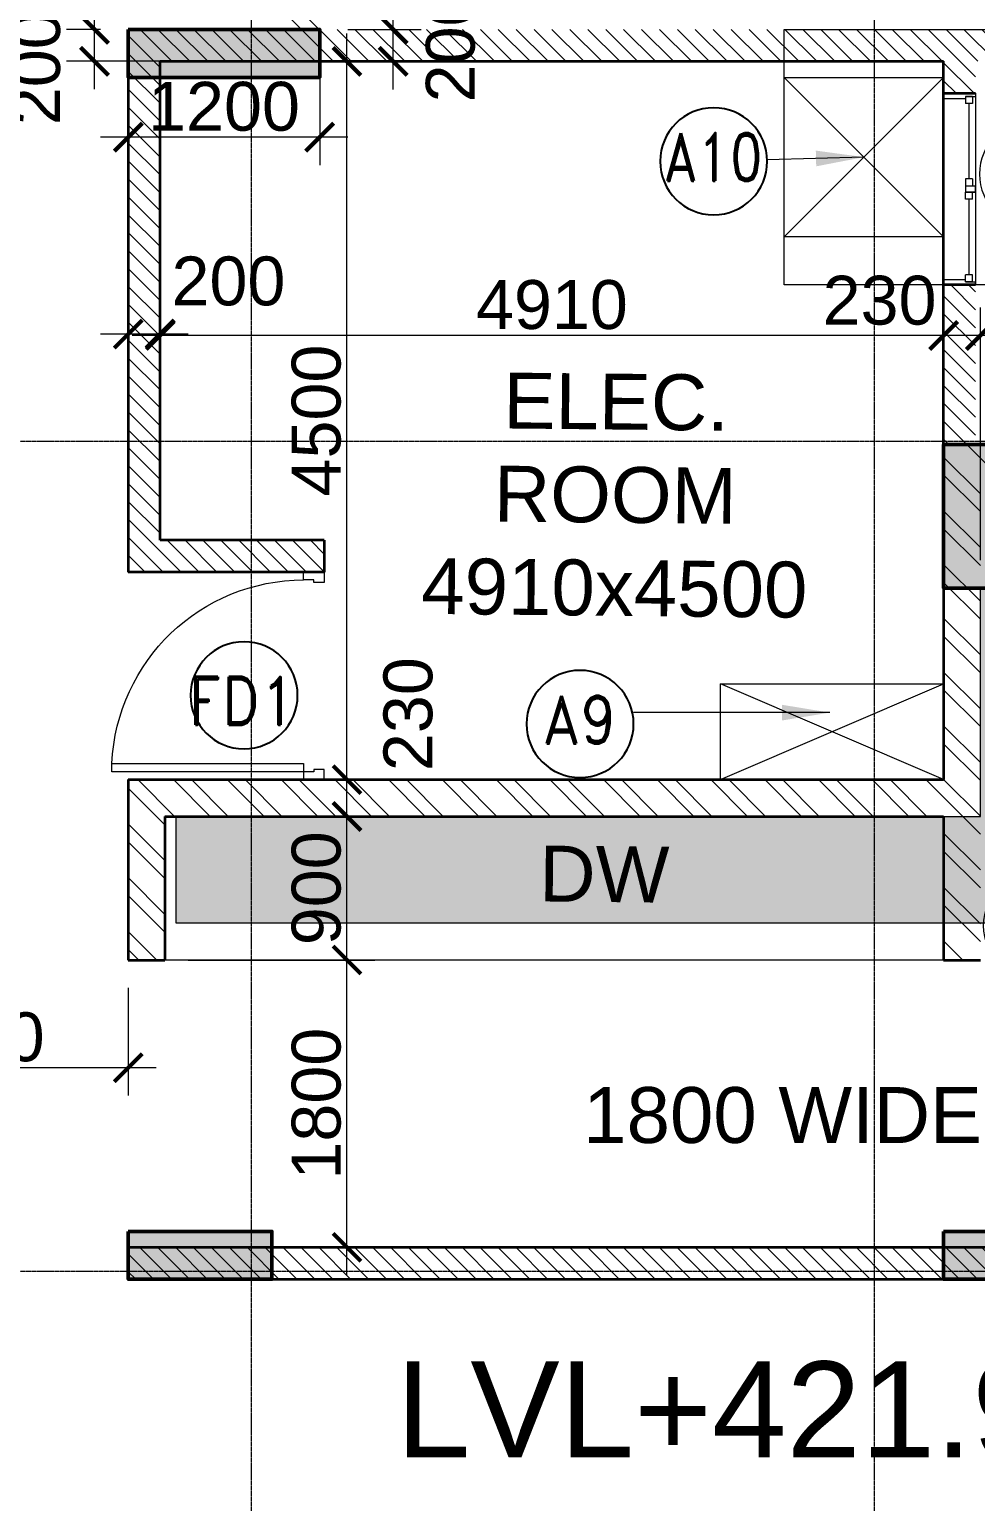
# Model space of a CAD drawing. Header units: millimetres. Extents: x 0 to 147381, y 0 to 170318.
# Drawn here: x 101415 to 107345, y 58395 to 67618 of the extents above; entities that cross this region are included whole.
import ezdxf
from ezdxf.enums import TextEntityAlignment as Align

# ---------------------------------------------------------------- set-up
doc = ezdxf.new("R2010")
doc.units = ezdxf.units.MM
for name, pattern in [('Center', [29.999999, 12, -6, 6, -6]), ('Demolished', [4.8, 3.2, -1.6]), ('Grid Line', [22.225, 12.7, -3.175, 3.175, -3.175])]:
    doc.linetypes.add(name, pattern=pattern)
for name, color, linetype, lineweight in [('A-DOOR', 21, 'Continuous', 9), ('AR_STR', 7, 'Continuous', 15), ('AR_WALL_HATCH', 23, 'Continuous', 5), ('Arch_Cutout_No', 2, 'Continuous', 25), ('Arch_Dim', 7, 'Continuous', 25), ('Arch_DW_No', 5, 'Continuous', 15), ('ARCH_WALL', 1, 'Continuous', 35), ('Arch_Window', 140, 'Continuous', 9), ('EL-TEXT SHAFT', 1, 'Continuous', 15), ('G-ANNO-TEXT', 231, 'Continuous', 25), ('MEP-SERVICE TRENCH', 6, 'Continuous', 30), ('S-GRID', 8, 'Continuous', 9), ('STR COL.', 1, 'Continuous', 50)]:
    doc.layers.add(name, color=color, linetype=linetype, lineweight=lineweight)
for name, color, linetype, lineweight, true_color in [('A-FIRE DOOR', 1, 'Continuous', 15, 0xf50000), ('ARCH RCC HATCH', 253, 'Center', 9, 0x9c9c9c), ('Arch_FIRE DW_No', 1, 'Continuous', 25, 0xe60000), ('BUILDING LEVEL', 1, 'Continuous', 18, 0xf50000), ('S-COLS_HATCH', 252, 'Continuous', 9, 0x8a8a8a)]:
    doc.layers.add(name, color=color, linetype=linetype, lineweight=lineweight, true_color=true_color)
doc.styles.add('Arial_2', font='arial.ttf', dxfattribs={"height": 472.5})
doc.styles.add('DIM', font='arial.ttf')
doc.styles.add('DIM_100', font='romand.shx', dxfattribs={"width": 0.9})
doc.styles.add('S270', font='romans.shx', dxfattribs={"width": 0.7, "height": 270})
doc.styles.add('Seal_Text', font='arial.ttf')
doc.styles.add('SIZE', font='romans.shx', dxfattribs={"width": 0.75, "height": 200})
doc.dimstyles.new('D150C', dxfattribs={"dimtxt": 2.5, "dimasz": 300, "dimexe": 300, "dimexo": 300, "dimgap": 150, "dimtad": 1, "dimdec": 0, "dimtxsty": 'S270', "dimblk": 'ARCHTICK', "dimcen": 2.5, "dimdle": 300, "dimclrd": 256, "dimadec": 0, "dimazin": 0, "dimtfac": 1, "dimtdec": 0, "dimtofl": 0, "dimtmove": 2, "dimatfit": 0, "dimfxl": 1, "dimlwd": 13, "dimarcsym": 0})
doc.dimstyles.new('DIM- 175', dxfattribs={"dimscale": 175, "dimtxt": 1.75, "dimasz": 1, "dimexe": 1, "dimexo": 1, "dimgap": 0.2, "dimtad": 1, "dimdec": 0, "dimrnd": 5, "dimzin": 0, "dimdsep": 46, "dimtxsty": 'DIM', "dimblk": 'ARCHTICK', "dimcen": 0, "dimdle": 1, "dimclrd": 3, "dimclre": 5, "dimclrt": 3, "dimadec": 0, "dimazin": 0, "dimtfac": 1, "dimtdec": 0, "dimtofl": 0, "dimtmove": 2, "dimatfit": 3, "dimfxl": 1, "dimtolj": 1, "dimtzin": 0, "dimlwd": 13, "dimlwe": 15, "dimarcsym": 0})

# ---------------------------------------------------------------- blocks, each defined once
blk = doc.blocks.new('A$C59E872DE')
at = {"layer": 'S-GRID', "linetype": 'Grid Line', "ltscale": 0.5}
for p, q in [((65110, 89720.3), (65110, -4357.6)), ((69015, 89720.3), (69015, -4357.6)), ((-6964.1, 20500), (94404.8, 20500)), ((-6964.1, 15300), (94404.8, 15300))]:
    blk.add_line(p, q, dxfattribs=at)
blk = doc.blocks.new('A$C6E083EB8')
at = {"linetype": 'Continuous', "lineweight": 13}
for p, q in [((-37.6, 1022.9), (-77.6, 1022.9)), ((-77.6, 1022.9), (-77.6, 98.9)), ((-37.6, 98.9), (-37.6, 1022.9)), ((-77.6, 98.9), (-37.6, 98.9))]:
    blk.add_line(p, q, dxfattribs=at)
for points in [[(-1000, 98.9), (-1000, 0), (-950.5, 0), (-950.5, 49.5), (-962.4, 49.5), (-962.4, 98.9)], [(0, 98.9), (0, 0), (-49.5, 0), (-49.5, 49.5), (-37.6, 49.5), (-37.6, 98.9)]]:
    blk.add_lwpolyline(points, close=True, dxfattribs=at)
blk.add_arc((-37.6, 98.9), 924.8, 92.48223, 180, dxfattribs=at)
blk = doc.blocks.new('A$C4D5E1DB4')
at = {"layer": 'AR_WALL_HATCH', "ltscale": 500}
h = blk.add_hatch(dxfattribs=at)
h.set_pattern_fill('ANSI31', color=256, scale=25)
h.paths.add_polyline_path([(-5750, 1390), (-5750, 1690), (-4950, 1690), (-4950, 1390), (-5750, 1390)], flags=16)
h.paths.add_polyline_path([(-9960, -210.5), (-10160, -210.5), (-10160, -1210), (-9960, -1210)])
h.paths.add_polyline_path([(-10160, 989.5), (-9960, 989.5), (-9960, 1190), (-5050, 1190), (-5050, -1810.5), (-6077.6, -1810.5), (-6077.6, -2010.5), (-4850, -2010.5), (-4850, 1390), (-4950, 1390), (-4950, 1690), (-5750, 1690), (-5750, 1390), (-5820, 1390), (-5820, 2590), (-4850, 2590), (-4850, 2790), (-5820, 2790), (-5820, 3990), (-4850, 3990), (-4850, 4190), (-5681.5, 4190), (-6050, 4190), (-6050, 1390), (-22030.5, 1390), (-22030.5, 1190), (-10160, 1190)])
h = blk.add_hatch(dxfattribs=at)
h.set_pattern_fill('ANSI32', color=256, scale=25)
h.paths.add_polyline_path([(-20850.5, -2427), (-20850.5, -1440), (-16250, -1440), (-16250, -4440.5), (-13220, -4440.5), (-13220, -4210.5), (-16020, -4210.5), (-16020, -1440), (-12105, -1440), (-12105, -4240.5), (-12220, -4240.5), (-12220, -4440.5), (-11905, -4440.5), (-11905, -4301.7), (-11390, -4301.7), (-11390, -4101.7), (-11990, -4101.7), (-11990, -1440), (-10190, -1440), (-10190, -4440.5), (-9960, -4440.5), (-9960, -3540.5), (-5080, -3540.5), (-5080, -4440.5), (-4850, -4440.5), (-4850, -3310.5), (-9960, -3310.5), (-9960, -1210), (-21080.5, -1210), (-21080.5, -2427)])
h = blk.add_hatch(dxfattribs=at)
h.set_pattern_fill('ANSI31', color=256, scale=25)
h.paths.add_polyline_path([(-15316.5, -6240.5), (-4850, -6240.5), (-4850, -6440.5), (-15316.5, -6440.5)])
at = {"layer": 'A-DOOR', "linetype": 'Continuous'}
blk.add_line((-9990, -4440.5), (-5050, -4440.5), dxfattribs=at)
at = {"layer": 'ARCH_WALL'}
for p, q in [((-4850, 1390), (-4850, -2010.5)), ((-9960, -1210), (-9960, 1190)), ((-5050, 1190), (-9960, 1190)), ((-5050, -1810.5), (-5050, 1190)), ((-21080.5, -1210), (-9960, -1210)), ((-9960, -1210), (-9960, -3310.5)), ((-6077.6, -1810.5), (-5050, -1810.5)), ((-6077.6, -1810.5), (-6077.6, -2010.5)), ((-6077.6, -2010.5), (-4850, -2010.5)), ((-4850, -3310.5), (-9960, -3310.5)), ((-4850, -3310.5), (-4850, -4440.5)), ((-5080, -3540.5), (-9960, -3540.5)), ((-9960, -3540.5), (-9960, -4440.5)), ((-5080, -3540.5), (-5080, -4440.5)), ((-9960, -4440.5), (-10190, -4440.5)), ((-4850, -4440.5), (-5080, -4440.5)), ((-4850, -6240.5), (-15316.5, -6240.5)), ((-4850, -6240.5), (-4850, -6240.5)), ((-4850, -6440.5), (-4850, -6240.5)), ((-4850, -6440.5), (-15316.5, -6440.5))]:
    blk.add_line(p, q, dxfattribs=at)
at = {"layer": 'EL-TEXT SHAFT'}
for p, q in [((-8560.9, -3310.5), (-9960, -2710.5)), ((-9960, -3310.5), (-8560.9, -2710.5))]:
    blk.add_line(p, q, dxfattribs=at)
blk.add_lwpolyline([(-8560.9, -3310.5), (-8560.9, -2710.5), (-9960, -2710.5), (-9960, -3310.5)], close=True, dxfattribs=at)
at = {"layer": 'A-FIRE DOOR', "linetype": 'Continuous', "xscale": 1.299999999999998, "yscale": 1.299999999999998, "zscale": 1.299999999999998, "rotation": 270}
blk.add_blockref('A$C6E083EB8', (-6077.6, -3310.5), dxfattribs=at)
blk = doc.blocks.new('DW')
at = {"color": 9}
blk.add_circle((0, 0), 671, dxfattribs=at)
at = {"style": 'SIZE', "width": 0.8}
blk.add_attdef('W7', text='', height=500, dxfattribs=at).set_placement((5, -289), align=Align.CENTER)
blk = doc.blocks.new('A$C38A24FCE')
at = {"layer": 'S-COLS_HATCH'}
for points in [[(-22350, 21155), (-21150, 21155), (-21150, 21455), (-22350, 21455)], [(-17240, 17955), (-16940, 17955), (-16940, 18855), (-17240, 18855)], [(-22350, 13624.5), (-21450, 13624.5), (-21450, 13924.5), (-22350, 13924.5)], [(-17240, 13624.5), (-16340, 13624.5), (-16340, 13924.5), (-17240, 13924.5)]]:
    blk.add_hatch(color=256, dxfattribs=at).paths.add_polyline_path(points)
at = {"layer": 'STR COL.'}
for points in [[(-22350, 21455), (-22350, 21155), (-21150, 21155), (-21150, 21455)], [(-17240, 18855), (-17240, 17955), (-16940, 17955), (-16940, 18855)], [(-22350, 13924.5), (-22350, 13624.5), (-21450, 13624.5), (-21450, 13924.5)], [(-17240, 13924.5), (-17240, 13624.5), (-16340, 13624.5), (-16340, 13924.5)]]:
    blk.add_lwpolyline(points, close=True, dxfattribs=at)
blk = doc.blocks.new('_ArchTick')
at = {"color": 0, "linetype": 'ByBlock', "const_width": 0.15}
blk.add_lwpolyline([(-0.5, -0.5), (0.5, 0.5)], dxfattribs=at)
blk = doc.blocks.new('*D637')
at = {"layer": 'Arch_Dim', "color": 5, "lineweight": 15, "transparency": 16777216}
for p, q in [((102034.7, 61613), (102034.7, 60938.4)), ((100034.7, 61568.3), (100034.7, 60938.4))]:
    blk.add_line(p, q, dxfattribs=at)
at = {"layer": 'Arch_Dim', "color": 3, "lineweight": 13, "transparency": 16777216}
blk.add_line((102209.7, 61113.4), (99859.7, 61113.4), dxfattribs=at)
at = {"layer": 'Defpoints', "color": 0, "linetype": 'Continuous', "transparency": 16777216}
for p in [(100034.7, 61743.3), (102034.7, 61788), (100034.7, 61113.4)]:
    blk.add_point(p, dxfattribs=at)
at = {"layer": 'Arch_Dim', "color": 3, "linetype": 'Continuous', "lineweight": 13, "transparency": 16777216, "xscale": 175, "yscale": 175, "zscale": 175, "rotation": 180}
blk.add_blockref('_ArchTick', (100034.7, 61113.4), dxfattribs=at)
at = {"layer": 'Arch_Dim', "color": 3, "linetype": 'Continuous', "lineweight": 13, "transparency": 16777216, "xscale": 175, "yscale": 175, "zscale": 175}
blk.add_blockref('_ArchTick', (102034.7, 61113.4), dxfattribs=at)
at = {"layer": 'Arch_Dim', "color": 3, "linetype": 'Continuous', "transparency": 16777216, "insert": (101034.7, 61304.8), "char_height": 306.25, "attachment_point": 5, "style": 'DIM'}
blk.add_mtext('\\A1;2000', dxfattribs=at)
blk = doc.blocks.new('*D653')
at = {"layer": 'Arch_Dim', "color": 3, "lineweight": 13, "transparency": 16777216}
blk.add_line((103695, 67443), (103695, 70593.5), dxfattribs=at)
at = {"layer": 'Arch_Dim', "color": 5, "lineweight": 15, "transparency": 16777216}
for p, q in [((103349.4, 70418.5), (103870, 70418.5)), ((103579.4, 67618), (103870, 67618))]:
    blk.add_line(p, q, dxfattribs=at)
at = {"layer": 'Defpoints', "color": 0, "linetype": 'Continuous', "transparency": 16777216}
for p in [(103174.4, 70418.5), (103695, 70418.5), (103404.4, 67618)]:
    blk.add_point(p, dxfattribs=at)
at = {"layer": 'Arch_Dim', "color": 3, "linetype": 'Continuous', "lineweight": 13, "transparency": 16777216, "xscale": 175, "yscale": 175, "zscale": 175}
for p, rotation in [((103695, 70418.5), 90), ((103695, 67618), 270)]:
    blk.add_blockref('_ArchTick', p, dxfattribs=dict(at, rotation=rotation))
at = {"layer": 'Arch_Dim', "color": 3, "linetype": 'Continuous', "transparency": 16777216, "insert": (103503.6, 69018.2), "char_height": 306.25, "attachment_point": 5, "rotation": 90, "style": 'DIM'}
blk.add_mtext('\\A1;2800', dxfattribs=at)
blk = doc.blocks.new('*D654')
at = {"layer": 'Arch_Dim', "color": 3, "lineweight": 13, "transparency": 16777216}
blk.add_line((101822.8, 67243.5), (101822.8, 67793.5), dxfattribs=at)
at = {"layer": 'Arch_Dim', "color": 5, "lineweight": 15, "transparency": 16777216}
for p, q in [((101859.7, 67618.5), (101647.8, 67618.5)), ((103059.7, 67418.5), (101647.8, 67418.5))]:
    blk.add_line(p, q, dxfattribs=at)
at = {"layer": 'Defpoints', "color": 0, "linetype": 'Continuous', "transparency": 16777216}
for p in [(101822.8, 67618.5), (102034.7, 67618.5), (103234.7, 67418.5)]:
    blk.add_point(p, dxfattribs=at)
at = {"layer": 'Arch_Dim', "color": 3, "linetype": 'Continuous', "lineweight": 13, "transparency": 16777216, "xscale": 175, "yscale": 175, "zscale": 175}
for p, rotation in [((101822.8, 67618.5), 90), ((101822.8, 67418.5), 270)]:
    blk.add_blockref('_ArchTick', p, dxfattribs=dict(at, rotation=rotation))
at = {"layer": 'Arch_Dim', "color": 3, "linetype": 'Continuous', "transparency": 16777216, "insert": (101455.8, 67375.2), "char_height": 306.25, "attachment_point": 5, "rotation": 90, "style": 'DIM'}
blk.add_mtext('\\A1;200', dxfattribs=at)
blk = doc.blocks.new('*D655')
at = {"layer": 'Arch_Dim', "color": 3, "lineweight": 13, "transparency": 16777216}
blk.add_line((101822.8, 67443.5), (101822.8, 68993.5), dxfattribs=at)
at = {"layer": 'Arch_Dim', "color": 5, "lineweight": 15, "transparency": 16777216}
for p, q in [((101859.7, 68818.5), (101647.8, 68818.5)), ((101859.7, 67618.5), (101647.8, 67618.5))]:
    blk.add_line(p, q, dxfattribs=at)
at = {"layer": 'Defpoints', "color": 0, "linetype": 'Continuous', "transparency": 16777216}
for p in [(101822.8, 68818.5), (102034.7, 68818.5), (102034.7, 67618.5)]:
    blk.add_point(p, dxfattribs=at)
at = {"layer": 'Arch_Dim', "color": 3, "linetype": 'Continuous', "lineweight": 13, "transparency": 16777216, "xscale": 175, "yscale": 175, "zscale": 175}
for p, rotation in [((101822.8, 68818.5), 90), ((101822.8, 67618.5), 270)]:
    blk.add_blockref('_ArchTick', p, dxfattribs=dict(at, rotation=rotation))
at = {"layer": 'Arch_Dim', "color": 3, "linetype": 'Continuous', "transparency": 16777216, "insert": (101631.4, 68218.5), "char_height": 306.25, "attachment_point": 5, "rotation": 90, "style": 'DIM'}
blk.add_mtext('\\A1;1200', dxfattribs=at)
blk = doc.blocks.new('*D660')
at = {"layer": 'Arch_Dim', "color": 5, "lineweight": 15, "transparency": 16777216}
for p, q in [((103234.7, 67443), (103234.7, 66768.2)), ((102034.7, 67143), (102034.7, 66768.2))]:
    blk.add_line(p, q, dxfattribs=at)
at = {"layer": 'Arch_Dim', "color": 3, "lineweight": 13, "transparency": 16777216}
blk.add_line((103409.7, 66943.2), (101859.7, 66943.2), dxfattribs=at)
at = {"layer": 'Defpoints', "color": 0, "linetype": 'Continuous', "transparency": 16777216}
for p in [(103234.7, 67618), (102034.7, 67318), (102034.7, 66943.2)]:
    blk.add_point(p, dxfattribs=at)
at = {"layer": 'Arch_Dim', "color": 3, "linetype": 'Continuous', "lineweight": 13, "transparency": 16777216, "xscale": 175, "yscale": 175, "zscale": 175, "rotation": 180}
blk.add_blockref('_ArchTick', (102034.7, 66943.2), dxfattribs=at)
at = {"layer": 'Arch_Dim', "color": 3, "linetype": 'Continuous', "lineweight": 13, "transparency": 16777216, "xscale": 175, "yscale": 175, "zscale": 175}
blk.add_blockref('_ArchTick', (103234.7, 66943.2), dxfattribs=at)
at = {"layer": 'Arch_Dim', "color": 3, "linetype": 'Continuous', "transparency": 16777216, "insert": (102634.7, 67134.6), "char_height": 306.25, "attachment_point": 5, "style": 'DIM'}
blk.add_mtext('\\A1;1200', dxfattribs=at)
blk = doc.blocks.new('*D661')
at = {"layer": 'Arch_Dim', "color": 5, "lineweight": 15, "transparency": 16777216}
for p, q in [((103234.7, 67793.5), (103234.7, 68276.3)), ((110234.7, 67793), (110234.7, 68276.3))]:
    blk.add_line(p, q, dxfattribs=at)
at = {"layer": 'Arch_Dim', "color": 3, "lineweight": 13, "transparency": 16777216}
blk.add_line((110409.7, 68101.3), (103059.7, 68101.3), dxfattribs=at)
at = {"layer": 'Defpoints', "color": 0, "linetype": 'Continuous', "transparency": 16777216}
for p in [(103234.7, 68101.3), (103234.7, 67618.5), (110234.7, 67618)]:
    blk.add_point(p, dxfattribs=at)
at = {"layer": 'Arch_Dim', "color": 3, "linetype": 'Continuous', "lineweight": 13, "transparency": 16777216, "xscale": 175, "yscale": 175, "zscale": 175, "rotation": 180}
blk.add_blockref('_ArchTick', (103234.7, 68101.3), dxfattribs=at)
at = {"layer": 'Arch_Dim', "color": 3, "linetype": 'Continuous', "lineweight": 13, "transparency": 16777216, "xscale": 175, "yscale": 175, "zscale": 175}
blk.add_blockref('_ArchTick', (110234.7, 68101.3), dxfattribs=at)
at = {"layer": 'Arch_Dim', "color": 3, "linetype": 'Continuous', "transparency": 16777216, "insert": (106734.7, 68292.7), "char_height": 306.25, "attachment_point": 5, "style": 'DIM'}
blk.add_mtext('\\A1;7000', dxfattribs=at)
blk = doc.blocks.new('*D681')
at = {"layer": 'Arch_Dim', "color": 5, "lineweight": 15, "transparency": 16777216}
for p, q in [((107374.7, 64293), (107374.7, 65876.1)), ((109174.7, 64963), (109174.7, 65876.1))]:
    blk.add_line(p, q, dxfattribs=at)
at = {"layer": 'Arch_Dim', "color": 3, "lineweight": 13, "transparency": 16777216}
blk.add_line((109349.7, 65701.1), (107199.7, 65701.1), dxfattribs=at)
at = {"layer": 'Defpoints', "color": 0, "linetype": 'Continuous', "transparency": 16777216}
for p in [(107374.7, 65701.1), (109174.7, 64788), (107374.7, 64118)]:
    blk.add_point(p, dxfattribs=at)
at = {"layer": 'Arch_Dim', "color": 3, "linetype": 'Continuous', "lineweight": 13, "transparency": 16777216, "xscale": 175, "yscale": 175, "zscale": 175, "rotation": 180}
blk.add_blockref('_ArchTick', (107374.7, 65701.1), dxfattribs=at)
at = {"layer": 'Arch_Dim', "color": 3, "linetype": 'Continuous', "lineweight": 13, "transparency": 16777216, "xscale": 175, "yscale": 175, "zscale": 175}
blk.add_blockref('_ArchTick', (109174.7, 65701.1), dxfattribs=at)
at = {"layer": 'Arch_Dim', "color": 3, "linetype": 'Continuous', "transparency": 16777216, "insert": (108274.7, 65892.5), "char_height": 306.25, "attachment_point": 5, "style": 'DIM'}
blk.add_mtext('\\A1;1800', dxfattribs=at)
blk = doc.blocks.new('*D682')
at = {"layer": 'Arch_Dim', "color": 5, "lineweight": 15, "transparency": 16777216}
for p, q in [((107144.7, 65213), (107144.7, 65876.1)), ((107374.7, 64293), (107374.7, 65876.1))]:
    blk.add_line(p, q, dxfattribs=at)
at = {"layer": 'Arch_Dim', "color": 3, "lineweight": 13, "transparency": 16777216}
blk.add_line((107549.7, 65701.1), (106969.7, 65701.1), dxfattribs=at)
at = {"layer": 'Defpoints', "color": 0, "linetype": 'Continuous', "transparency": 16777216}
for p in [(107144.7, 65701.1), (107144.7, 65038), (107374.7, 64118)]:
    blk.add_point(p, dxfattribs=at)
at = {"layer": 'Arch_Dim', "color": 3, "linetype": 'Continuous', "lineweight": 13, "transparency": 16777216, "xscale": 175, "yscale": 175, "zscale": 175, "rotation": 180}
blk.add_blockref('_ArchTick', (107144.7, 65701.1), dxfattribs=at)
at = {"layer": 'Arch_Dim', "color": 3, "linetype": 'Continuous', "lineweight": 13, "transparency": 16777216, "xscale": 175, "yscale": 175, "zscale": 175}
blk.add_blockref('_ArchTick', (107374.7, 65701.1), dxfattribs=at)
at = {"layer": 'Arch_Dim', "color": 3, "linetype": 'Continuous', "transparency": 16777216, "insert": (106743.1, 65919.9), "char_height": 306.25, "attachment_point": 5, "style": 'DIM'}
blk.add_mtext('\\A1;230', dxfattribs=at)
blk = doc.blocks.new('*D688')
at = {"layer": 'Arch_Dim', "color": 3, "lineweight": 13, "transparency": 16777216}
blk.add_line((103405.4, 59813), (103405.4, 61963), dxfattribs=at)
at = {"layer": 'Arch_Dim', "color": 5, "lineweight": 15, "transparency": 16777216}
for p, q in [((102409.7, 61788), (103580.4, 61788)), ((102209.7, 59988), (103580.4, 59988))]:
    blk.add_line(p, q, dxfattribs=at)
at = {"layer": 'Defpoints', "color": 0, "linetype": 'Continuous', "transparency": 16777216}
for p in [(102234.7, 61788), (103405.4, 61788), (102034.7, 59988)]:
    blk.add_point(p, dxfattribs=at)
at = {"layer": 'Arch_Dim', "color": 3, "linetype": 'Continuous', "lineweight": 13, "transparency": 16777216, "xscale": 175, "yscale": 175, "zscale": 175}
for p, rotation in [((103405.4, 61788), 90), ((103405.4, 59988), 270)]:
    blk.add_blockref('_ArchTick', p, dxfattribs=dict(at, rotation=rotation))
at = {"layer": 'Arch_Dim', "color": 3, "linetype": 'Continuous', "transparency": 16777216, "insert": (103214.1, 60888), "char_height": 306.25, "attachment_point": 5, "rotation": 90, "style": 'DIM'}
blk.add_mtext('\\A1;1800', dxfattribs=at)
blk = doc.blocks.new('*D690')
at = {"layer": 'Arch_Dim', "color": 3, "lineweight": 13, "transparency": 16777216}
blk.add_line((103405.4, 61613), (103405.4, 62862.5), dxfattribs=at)
at = {"layer": 'Arch_Dim', "color": 5, "lineweight": 15, "transparency": 16777216}
for p, q in [((103230.4, 62687.5), (103230.4, 62687.5)), ((103580.4, 61788), (103580.4, 61788))]:
    blk.add_line(p, q, dxfattribs=at)
at = {"layer": 'Defpoints', "color": 0, "linetype": 'Continuous', "transparency": 16777216}
for p in [(103405.4, 62687.5), (103405.4, 62687.5), (103405.4, 61788)]:
    blk.add_point(p, dxfattribs=at)
at = {"layer": 'Arch_Dim', "color": 3, "linetype": 'Continuous', "lineweight": 13, "transparency": 16777216, "xscale": 175, "yscale": 175, "zscale": 175}
for p, rotation in [((103405.4, 62687.5), 90), ((103405.4, 61788), 270)]:
    blk.add_blockref('_ArchTick', p, dxfattribs=dict(at, rotation=rotation))
at = {"layer": 'Arch_Dim', "color": 3, "linetype": 'Continuous', "transparency": 16777216, "insert": (103214.1, 62237.7), "char_height": 306.25, "attachment_point": 5, "rotation": 90, "style": 'DIM'}
blk.add_mtext('\\A1;900', dxfattribs=at)
blk = doc.blocks.new('*D691')
at = {"layer": 'Arch_Dim', "color": 3, "lineweight": 13, "transparency": 16777216}
blk.add_line((103405.4, 62512.5), (103405.4, 63093), dxfattribs=at)
at = {"layer": 'Arch_Dim', "color": 5, "lineweight": 15, "transparency": 16777216}
for p, q in [((103230.4, 62918), (103230.4, 62918)), ((103230.4, 62687.5), (103230.4, 62687.5))]:
    blk.add_line(p, q, dxfattribs=at)
at = {"layer": 'Defpoints', "color": 0, "linetype": 'Continuous', "transparency": 16777216}
for p in [(103405.4, 62918), (103405.4, 62918), (103405.4, 62687.5)]:
    blk.add_point(p, dxfattribs=at)
at = {"layer": 'Arch_Dim', "color": 3, "linetype": 'Continuous', "lineweight": 13, "transparency": 16777216, "xscale": 175, "yscale": 175, "zscale": 175}
for p, rotation in [((103405.4, 62918), 90), ((103405.4, 62687.5), 270)]:
    blk.add_blockref('_ArchTick', p, dxfattribs=dict(at, rotation=rotation))
at = {"layer": 'Arch_Dim', "color": 3, "linetype": 'Continuous', "transparency": 16777216, "insert": (103789.1, 63328.4), "char_height": 306.25, "attachment_point": 5, "rotation": 90, "style": 'DIM'}
blk.add_mtext('\\A1;230', dxfattribs=at)
blk = doc.blocks.new('*D692')
at = {"layer": 'Arch_Dim', "color": 3, "lineweight": 13, "transparency": 16777216}
blk.add_line((103405.4, 62743), (103405.4, 67593), dxfattribs=at)
at = {"layer": 'Arch_Dim', "color": 5, "lineweight": 15, "transparency": 16777216}
for p, q in [((103409.7, 67418), (103580.4, 67418)), ((103230.4, 62918), (103230.4, 62918))]:
    blk.add_line(p, q, dxfattribs=at)
at = {"layer": 'Defpoints', "color": 0, "linetype": 'Continuous', "transparency": 16777216}
for p in [(103234.7, 67418), (103405.4, 67418), (103405.4, 62918)]:
    blk.add_point(p, dxfattribs=at)
at = {"layer": 'Arch_Dim', "color": 3, "linetype": 'Continuous', "lineweight": 13, "transparency": 16777216, "xscale": 175, "yscale": 175, "zscale": 175}
for p, rotation in [((103405.4, 67418), 90), ((103405.4, 62918), 270)]:
    blk.add_blockref('_ArchTick', p, dxfattribs=dict(at, rotation=rotation))
at = {"layer": 'Arch_Dim', "color": 3, "linetype": 'Continuous', "transparency": 16777216, "insert": (103214.1, 65168), "char_height": 306.25, "attachment_point": 5, "rotation": 90, "style": 'DIM'}
blk.add_mtext('\\A1;4500', dxfattribs=at)
blk = doc.blocks.new('*D693')
at = {"layer": 'Arch_Dim', "color": 3, "lineweight": 13, "transparency": 16777216}
blk.add_line((103694.5, 67243), (103694.5, 67793), dxfattribs=at)
at = {"layer": 'Arch_Dim', "color": 5, "lineweight": 15, "transparency": 16777216}
for p, q in [((103409.7, 67618), (103869.5, 67618)), ((103409.7, 67418), (103869.5, 67418))]:
    blk.add_line(p, q, dxfattribs=at)
at = {"layer": 'Defpoints', "color": 0, "linetype": 'Continuous', "transparency": 16777216}
for p in [(103234.7, 67618), (103694.5, 67618), (103234.7, 67418)]:
    blk.add_point(p, dxfattribs=at)
at = {"layer": 'Arch_Dim', "color": 3, "linetype": 'Continuous', "lineweight": 13, "transparency": 16777216, "xscale": 175, "yscale": 175, "zscale": 175}
for p, rotation in [((103694.5, 67618), 90), ((103694.5, 67418), 270)]:
    blk.add_blockref('_ArchTick', p, dxfattribs=dict(at, rotation=rotation))
at = {"layer": 'Arch_Dim', "color": 3, "linetype": 'Continuous', "transparency": 16777216, "insert": (104054.8, 67518), "char_height": 306.25, "attachment_point": 5, "rotation": 90, "style": 'DIM'}
blk.add_mtext('\\A1;200', dxfattribs=at)
blk = doc.blocks.new('A$C3C7D33BB')
at = {"layer": 'MEP-SERVICE TRENCH', "linetype": 'Demolished', "lineweight": 9}
for p, q in [((-26808.8, 32952.9), (-3546.2, 32952.9)), ((-26808.8, 31352.9), (-26808.8, 32952.9)), ((-12017.8, 31352.9), (-26808.8, 31352.9))]:
    blk.add_line(p, q, dxfattribs=at)
blk = doc.blocks.new('*D754')
at = {"layer": 'Arch_Dim', "color": 3, "lineweight": 13, "transparency": 16777216}
blk.add_line((107319.7, 65701.1), (102059.7, 65701.1), dxfattribs=at)
at = {"layer": 'Defpoints', "color": 0, "linetype": 'Continuous', "transparency": 16777216}
for p in [(102234.7, 65701.1), (102234.7, 65701.1), (107144.7, 65701.1)]:
    blk.add_point(p, dxfattribs=at)
at = {"layer": 'Arch_Dim', "color": 3, "linetype": 'Continuous', "lineweight": 13, "transparency": 16777216, "xscale": 175, "yscale": 175, "zscale": 175, "rotation": 180}
blk.add_blockref('_ArchTick', (102234.7, 65701.1), dxfattribs=at)
at = {"layer": 'Arch_Dim', "color": 3, "linetype": 'Continuous', "lineweight": 13, "transparency": 16777216, "xscale": 175, "yscale": 175, "zscale": 175}
blk.add_blockref('_ArchTick', (107144.7, 65701.1), dxfattribs=at)
at = {"layer": 'Arch_Dim', "color": 3, "linetype": 'Continuous', "transparency": 16777216, "insert": (104689.7, 65892.5), "char_height": 306.25, "attachment_point": 5, "style": 'DIM'}
blk.add_mtext('\\A1;4910', dxfattribs=at)
blk = doc.blocks.new('*D755')
at = {"layer": 'Arch_Dim', "color": 3, "lineweight": 13, "transparency": 16777216}
blk.add_line((102409.7, 65709.7), (101859.7, 65709.7), dxfattribs=at)
at = {"layer": 'Arch_Dim', "color": 5, "lineweight": 15, "transparency": 16777216}
for p, q in [((102034.7, 65743.2), (102034.7, 65534.7)), ((102234.7, 65743.2), (102234.7, 65534.7))]:
    blk.add_line(p, q, dxfattribs=at)
at = {"layer": 'Defpoints', "color": 0, "linetype": 'Continuous', "transparency": 16777216}
for p in [(102034.7, 65918.2), (102234.7, 65918.2), (102034.7, 65709.7)]:
    blk.add_point(p, dxfattribs=at)
at = {"layer": 'Arch_Dim', "color": 3, "linetype": 'Continuous', "lineweight": 13, "transparency": 16777216, "xscale": 175, "yscale": 175, "zscale": 175, "rotation": 180}
blk.add_blockref('_ArchTick', (102034.7, 65709.7), dxfattribs=at)
at = {"layer": 'Arch_Dim', "color": 3, "linetype": 'Continuous', "lineweight": 13, "transparency": 16777216, "xscale": 175, "yscale": 175, "zscale": 175}
blk.add_blockref('_ArchTick', (102234.7, 65709.7), dxfattribs=at)
at = {"layer": 'Arch_Dim', "color": 3, "linetype": 'Continuous', "transparency": 16777216, "insert": (102662.4, 66040.4), "char_height": 306.25, "attachment_point": 5, "style": 'DIM'}
blk.add_mtext('\\A1;200', dxfattribs=at)

msp = doc.modelspace()

# ---------------------------------------------------------------- linework, layer by layer
at = {"layer": 'A-DOOR', "linetype": 'Continuous'}
msp.add_line((107174.7, 61788), (102234.7, 61788), dxfattribs=at)

# ---------------------------------------------------------------- texts
at = {"layer": 'BUILDING LEVEL', "insert": (108256.9, 59272.8), "char_height": 600, "width": 5749.555, "attachment_point": 3, "style": 'Seal_Text'}
msp.add_mtext('LVL+421.90', dxfattribs=at)

# ---------------------------------------------------------------- next in the draw order: block references
at = {"layer": 'ARCH RCC HATCH', "linetype": 'Continuous'}
msp.add_blockref('A$C59E872DE', (37694.7, 44538), dxfattribs=at)

# ---------------------------------------------------------------- next in the draw order: hatches: boundary and pattern name
h = msp.add_hatch(dxfattribs=at)
h.set_pattern_fill('DOTS', color=256, scale=50)
h.set_pattern_definition([(0, (112242.8, 269228.23), (39.6875, 79.375), [0, -79.375])])
h.paths.add_polyline_path([(118265.2, 65018.5), (118269.8, 60017.5), (113434.7, 60017.5), (113434.7, 60087.5), (113434.7, 62018), (102334.7, 62018), (102334.7, 62687.5), (107374.7, 62687.5), (107374.7, 64118), (107444.7, 64118), (107444.7, 65018)])

# ---------------------------------------------------------------- next in the draw order: linework, layer by layer
msp.add_lwpolyline([(118265.2, 65018.5), (118269.8, 60017.5), (113434.7, 60017.5), (113434.7, 60087.5), (113434.7, 62018), (102334.7, 62018), (102334.7, 62687.5), (107374.7, 62687.5), (107374.7, 64118), (107444.7, 64118), (107444.7, 65018)], close=True, dxfattribs=at)
at = {"layer": 'ARCH_WALL'}
for p, q in [((107144.7, 67218), (107344.7, 67218)), ((107144.7, 67218), (107344.7, 67218)), ((107344.7, 66018), (107144.7, 66018)), ((107344.7, 66018), (107144.7, 66018))]:
    msp.add_line(p, q, dxfattribs=at)
at = {"layer": 'Arch_Window', "linetype": 'Continuous'}
for p, q in [((107144.7, 66018), (107144.7, 67218)), ((107144.7, 67186.2), (107144.7, 67218)), ((107144.7, 66018), (107144.7, 67218)), ((107144.7, 67186.2), (107144.7, 67218)), ((107144.7, 67186.2), (107281.3, 67186.2)), ((107144.7, 67186.2), (107281.3, 67186.2)), ((107281.3, 67198.9), (107281.3, 67154.5)), ((107325.7, 67198.9), (107281.3, 67198.9)), ((107281.3, 67198.9), (107281.3, 67186.2)), ((107281.3, 67198.9), (107344.7, 67198.9)), ((107281.3, 67198.9), (107281.3, 67154.5)), ((107325.7, 67198.9), (107281.3, 67198.9)), ((107281.3, 67198.9), (107281.3, 67186.2)), ((107281.3, 67198.9), (107344.7, 67198.9)), ((107325.7, 67154.5), (107281.3, 67154.5)), ((107325.7, 67154.5), (107281.3, 67154.5)), ((107303.5, 67154.5), (107303.4, 66681.5)), ((107303.5, 67154.5), (107303.4, 66681.5)), ((107325.7, 67198.9), (107325.7, 67154.5)), ((107325.7, 67198.9), (107325.7, 67154.5)), ((107344.7, 67218), (107344.7, 66018)), ((107344.7, 67218), (107344.7, 66018)), ((107281.2, 66681.5), (107281.2, 66637)), ((107325.7, 66681.5), (107281.2, 66681.5)), ((107281.2, 66681.5), (107281.2, 66637)), ((107325.7, 66681.5), (107281.2, 66681.5)), ((107325.7, 66637), (107281.2, 66637)), ((107281.2, 66637), (107281.2, 66598.9)), ((107344.7, 66637), (107281.2, 66637)), ((107281.2, 66637), (107281.2, 66598.9)), ((107344.7, 66637), (107281.2, 66637)), ((107281.2, 66637), (107281.2, 66598.9)), ((107344.7, 66637), (107281.2, 66637)), ((107325.7, 66637), (107281.2, 66637)), ((107281.2, 66637), (107281.2, 66598.9)), ((107344.7, 66637), (107281.2, 66637)), ((107281.2, 66637), (107281.2, 66598.9)), ((107344.7, 66637), (107281.2, 66637)), ((107281.2, 66637), (107281.2, 66598.9)), ((107344.7, 66637), (107281.2, 66637)), ((107325.7, 66598.9), (107281.2, 66598.9)), ((107281.2, 66554.5), (107281.2, 66598.9)), ((107344.7, 66598.9), (107281.2, 66598.9)), ((107281.2, 66598.9), (107344.7, 66598.9)), ((107344.7, 66598.9), (107281.2, 66598.9)), ((107325.7, 66598.9), (107281.2, 66598.9)), ((107281.2, 66554.5), (107281.2, 66598.9)), ((107344.7, 66598.9), (107281.2, 66598.9)), ((107281.2, 66598.9), (107344.7, 66598.9)), ((107344.7, 66598.9), (107281.2, 66598.9)), ((107325.7, 66681.5), (107325.7, 66637)), ((107325.7, 66681.5), (107325.7, 66637)), ((107325.7, 66554.5), (107325.7, 66598.9)), ((107325.7, 66554.5), (107325.7, 66598.9)), ((107344.7, 66637), (107344.7, 66598.9)), ((107344.7, 66598.9), (107344.7, 66637)), ((107344.7, 66598.9), (107344.7, 66637)), ((107344.7, 66637), (107344.7, 66598.9)), ((107344.7, 66598.9), (107344.7, 66637)), ((107344.7, 66598.9), (107344.7, 66637)), ((107325.7, 66554.5), (107281.2, 66554.5)), ((107325.7, 66554.5), (107281.2, 66554.5)), ((107303.4, 66554.5), (107303.5, 66081.5)), ((107303.4, 66554.5), (107303.5, 66081.5)), ((107144.7, 66049.7), (107144.7, 66018)), ((107281.3, 66049.7), (107144.7, 66049.7)), ((107144.7, 66049.7), (107144.7, 66018)), ((107281.3, 66049.7), (107144.7, 66049.7)), ((107325.7, 66081.5), (107281.3, 66081.5)), ((107281.3, 66037), (107281.3, 66081.5)), ((107325.7, 66081.5), (107281.3, 66081.5)), ((107281.3, 66037), (107281.3, 66081.5)), ((107325.7, 66037), (107281.3, 66037)), ((107281.3, 66037), (107344.7, 66037)), ((107325.7, 66037), (107281.3, 66037)), ((107281.3, 66037), (107344.7, 66037)), ((107325.7, 66037), (107325.7, 66081.5)), ((107325.7, 66037), (107325.7, 66081.5)), ((107344.7, 66018), (107344.7, 66037)), ((107344.7, 66018), (107344.7, 66037))]:
    msp.add_line(p, q, dxfattribs=at)
at = {"layer": 'EL-TEXT SHAFT'}
for p, q in [((105745.7, 62918), (107144.7, 63518)), ((107144.7, 62918), (105745.7, 63518))]:
    msp.add_line(p, q, dxfattribs=at)
at = {"layer": 'EL-TEXT SHAFT', "linetype": 'Continuous'}
msp.add_lwpolyline([(106144.7, 67318), (107144.7, 67318), (107144.7, 66318.5), (106144.7, 66318.5)], close=True, dxfattribs=at)
for points in [[(106144.7, 66318.5), (107144.7, 67318)], [(106144.7, 67318), (107144.7, 66318.5)]]:
    msp.add_lwpolyline(points, dxfattribs=at)
at = {"layer": 'EL-TEXT SHAFT'}
msp.add_lwpolyline([(105745.7, 62918), (105745.7, 63518), (107144.7, 63518), (107144.7, 62918)], close=True, dxfattribs=at)

# ---------------------------------------------------------------- next in the draw order: block references
at = {"layer": 'A-FIRE DOOR', "linetype": 'Continuous', "xscale": -1}
msp.add_blockref('A$C4D5E1DB4', (97184.7, 66228.5), dxfattribs=at)
at = {"layer": 'AR_STR', "linetype": 'Continuous'}
msp.add_blockref('A$C38A24FCE', (124384.7, 46163), dxfattribs=at)
at = {"layer": 'Arch_Cutout_No'}
ref = msp.add_blockref('DW', (105703.5, 66792.1), dxfattribs=dict(at, xscale=-0.500148192420602, yscale=0.500148192420602, zscale=0.500148192420602))
ref.add_attrib('W71', 'A10', dxfattribs={"layer": '0', "height": 300, "style": 'DIM_100', "width": 0.8}).set_placement((105702.8, 66668.8), align=Align.CENTER)
ref = msp.add_blockref('DW', (104866.1, 63267.1), dxfattribs=dict(at, xscale=-0.500148192420602, yscale=0.500148192420602, zscale=0.500148192420602))
ref.add_attrib('W71', 'A9', dxfattribs={"layer": '0', "height": 300, "style": 'DIM_100', "width": 0.9}).set_placement((104865.4, 63143.9), align=Align.CENTER)
at = {"layer": 'Arch_Dim', "linetype": 'Continuous'}
msp.add_blockref('A$C3C7D33BB', (132953.6, 34665.1), dxfattribs=at)
at = {"layer": 'Arch_DW_No'}
ref = msp.add_blockref('DW', (107705.2, 66712.1), dxfattribs=dict(at, xscale=-0.5001481924206014, yscale=0.5001481924206014, zscale=0.5001481924206014, rotation=68.53298956108209))
ref.add_attrib('W71', 'W1', dxfattribs={"layer": '0', "height": 300, "style": 'DIM_100', "width": 0.9}).set_placement((107696.1, 66527.5), align=Align.CENTER)
ref = msp.add_blockref('DW', (107728.6, 62003.3, -0.1), dxfattribs=dict(at, xscale=-0.5001481924206014, yscale=0.5001481924206014, zscale=0.5001481924206014, rotation=68.53298956108209))
ref.add_attrib('W71', 'TD4', dxfattribs={"layer": '0', "height": 300, "style": 'DIM_100', "width": 0.8}).set_placement((107728.9, 61818.7, -0.1), align=Align.CENTER)
at = {"layer": 'Arch_FIRE DW_No', "linetype": 'Continuous'}
ref = msp.add_blockref('DW', (102760.5, 63446.5), dxfattribs=dict(at, xscale=-0.5001481924206014, yscale=0.5001481924206014, zscale=0.5001481924206014, rotation=68.53298956108209))
ref.add_attrib('W71', 'FD1', dxfattribs={"layer": '0', "height": 300, "style": 'DIM_100', "width": 0.9}).set_placement((102751.4, 63262), align=Align.CENTER)

# ---------------------------------------------------------------- next in the draw order: texts
at = {"layer": 'G-ANNO-TEXT', "color": 7, "char_height": 350, "width": 2620.165, "attachment_point": 3, "rotation": 359.42784, "style": 'Arial_2'}
for s, insert in [('\\pxqc;ELEC. ROOM\\P4910x4500', (106404.3, 65448.5)), ('DW', (105426.7, 62497.2))]:
    msp.add_mtext(s, dxfattribs=dict(at, insert=insert))
at = {"layer": 'G-ANNO-TEXT', "color": 7, "insert": (110183, 60991.9), "char_height": 350, "width": 8203.315, "attachment_point": 3, "style": 'Arial_2'}
msp.add_mtext('{\\C256;1800 WIDE CORRIDOR}', dxfattribs=at)

# ---------------------------------------------------------------- next in the draw order: dimensions: what is measured, and where the dimension line sits
at = {"layer": 'Arch_Dim', "linetype": 'Continuous'}
for base, p1, p2, angle, picture, middle in [((103694.9804493, 70418.4834322), (103404.3679354, 67617.9834324), (103174.367935, 70418.4834322), 90, '*D653', (103503.6174719, 69018.2334323)), ((101822.8, 68818.5), (102034.7, 67618.5), (102034.7, 68818.5), 90, '*D655', (101631.4, 68218.5)), ((103234.7, 68101.3), (110234.7, 67618), (103234.7, 67618.5), 180, '*D661', (106734.7, 68292.7)), ((102034.7, 66943.2), (103234.7, 67618), (102034.7, 67318), 180, '*D660', (102634.7, 67134.6)), ((103405.4, 67418), (103405.4, 62918), (103234.7, 67418), 90, '*D692', (103214.1, 65168)), ((107374.7, 65701.1), (109174.7, 64788), (107374.7, 64118), 180, '*D681', (108274.7, 65892.5)), ((103405.4158326, 62687.4834324), (103405.4158326, 61787.9834322), (103405.4158326, 62687.4834324), 90, '*D690', (103214.0528551, 62237.7334323)), ((103405.4, 61788), (102034.7, 59988), (102234.7, 61788), 90, '*D688', (103214.1, 60888)), ((100034.7, 61113.4), (102034.7, 61788), (100034.7, 61743.3), 180, '*D637', (101034.7, 61304.8))]:
    dim = msp.add_linear_dim(base=base, p1=p1, p2=p2, angle=angle, dimstyle='DIM- 175', dxfattribs=at)
    dim.commit()
    dim.dimension.update_dxf_attribs({"geometry": picture, "text_midpoint": middle})
for base, p1, p2, angle, picture, middle in [((101822.8, 67618.5), (103234.7, 67418.5), (102034.7, 67618.5), 90, '*D654', (101455.8, 67375.2)), ((103694.5, 67618), (103234.7, 67418), (103234.7, 67618), 90, '*D693', (104054.8, 67518)), ((107144.7, 65701.1), (107374.7, 64118), (107144.7, 65038), 180, '*D682', (106743.1, 65919.9)), ((103405.4158326, 62917.9834322), (103405.4158326, 62687.4834324), (103405.4158326, 62917.9834322), 90, '*D691', (103789.1274584, 63328.429628))]:
    dim = msp.add_linear_dim(base=base, p1=p1, p2=p2, angle=angle, dimstyle='DIM- 175', dxfattribs=at)
    dim.commit()
    dim.dimension.update_dxf_attribs({"geometry": picture, "text_midpoint": middle, "dimtype": 160})
dim = msp.add_linear_dim(base=(102034.7, 65709.7), p1=(102234.7, 65918.2), p2=(102034.7, 65918.2), dimstyle='DIM- 175', dxfattribs=at)
dim.commit()
dim.dimension.update_dxf_attribs({"geometry": '*D755', "text_midpoint": (102662.4, 66040.4), "dimtype": 160})
dim = msp.add_linear_dim(base=(102234.7, 65701.1), p1=(107144.7, 65701.1), p2=(102234.7, 65701.1), dimstyle='DIM- 175', dxfattribs=at)
dim.commit()
dim.dimension.update_dxf_attribs({"geometry": '*D754', "text_midpoint": (104689.7, 65892.5)})

# ---------------------------------------------------------------- next in the draw order: leaders
at = {"layer": 'Arch_Cutout_No'}
for points in [[(106644.7, 66818.2), (106039.1, 66801.4)], [(106430.9, 63338), (105200.2, 63338)]]:
    msp.add_leader(points, dimstyle='D150C', override={"dimtad": 0}, dxfattribs=at)

doc.saveas('drawing.dxf')
